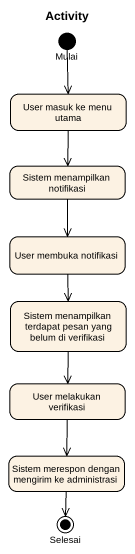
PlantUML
@startuml
title Activity
hide empty description
state Mulai <<start>>
state "User masuk ke menu utama" as User_masuk_ke_menu_utama
state "Sistem menampilkan notifikasi" as Sistem_menampilkan
state "User membuka notifikasi" as User_membuka_notifikasi
state "Sistem menampilkan terdapat pesan yang belum di verifikasi" as Sistem_menampilkan_terdapat
state "User melakukan verifikasi" as User_melakukan_verifikasi
state "Sistem merespon dengan mengirim ke administrasi" as Sistem_merespon_dengan
state Selesai <<end>>
Mulai --> User_masuk_ke_menu_utama
User_masuk_ke_menu_utama --> Sistem_menampilkan
Sistem_menampilkan --> User_membuka_notifikasi
User_membuka_notifikasi --> Sistem_menampilkan_terdapat
Sistem_menampilkan_terdapat --> User_melakukan_verifikasi
User_melakukan_verifikasi --> Sistem_merespon_dengan
Sistem_merespon_dengan --> Selesai
@enduml
